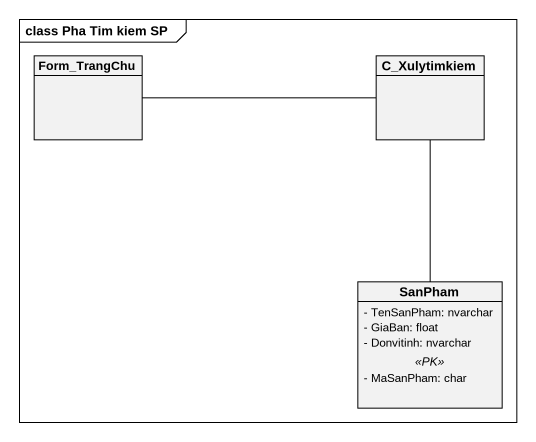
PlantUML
@startuml
mainframe class Pha Tim kiem SP
hide circle
hide empty members
skinparam classAttributeIconSize 0
class Form_TrangChu
class C_Xulytimkiem
class SanPham {
  - TenSanPham: nvarchar
  - GiaBan: float
  - Donvitinh: nvarchar
  .. <<PK>> ..
  - MaSanPham: char
}
Form_TrangChu -right- C_Xulytimkiem
C_Xulytimkiem -- SanPham
@enduml
